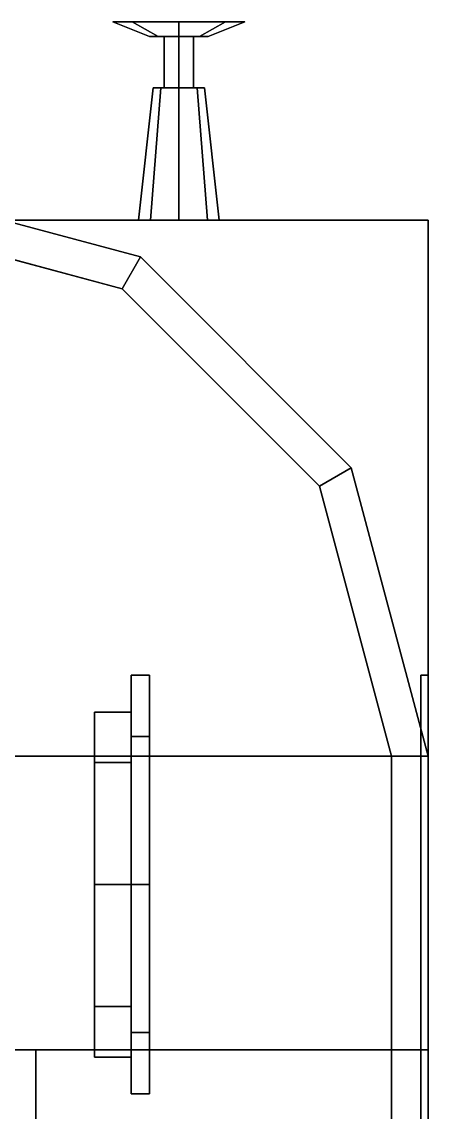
# Model space of a CAD drawing. Extents: x -1.8 to 1.8, y -6.4 to 6.5.
# Drawn here: x 0.461 to 1.57, y 3.57 to 6.54 of the extents above; entities that cross this region are included whole.
import ezdxf

# ---------------------------------------------------------------- set-up
doc = ezdxf.new("R2010")
doc.units = 0
doc.layers.get('0').update_dxf_attribs({"linetype": 'CONTINUOUS'})
for name, color, linetype in [('BUFFER', 1, 'CONTINUOUS'), ('TMP', 6, 'CONTINUOUS'), ('WHEELS', 2, 'CONTINUOUS')]:
    doc.layers.add(name, color=color, linetype=linetype)

msp = doc.modelspace()

# ---------------------------------------------------------------- linework, layer by layer
for points in [[(0.785, 5.8997, 1.16), (0, 6.11, 1.16), (0, 6.11, 2.62), (0.785, 5.8997, 2.62)], [(0.785, 5.8997, 2.62), (0, 6.11, 2.62), (0, 6.01, 2.66), (0.735, 5.8131, 2.66)], [(1.57, 6, 1.16), (1.57, 6, 0.9), (-1.57, 6, 0.9), (-1.57, 6, 1.16)], [(-1.57, 6, 1.16), (-1.57, 4.54, 1.16), (1.57, 4.54, 1.16), (1.57, 6, 1.16)], [(0.735, 5.8131, 2.66), (0, 6.01, 2.66), (0, 6.01, 1.16), (0.735, 5.8131, 1.16)], [(1.57, 3.74, 1.16), (1.57, 3.74, 0.9), (1.57, 6, 0.9), (1.57, 6, 1.16)], [(1.3597, 5.325, 2.62), (0.785, 5.8997, 2.62), (0.735, 5.8131, 2.66), (1.2731, 5.275, 2.66)], [(1.3597, 5.325, 1.16), (0.785, 5.8997, 1.16), (0.785, 5.8997, 2.62), (1.3597, 5.325, 2.62)], [(1.2731, 5.275, 2.66), (0.735, 5.8131, 2.66), (0.735, 5.8131, 1.16), (1.2731, 5.275, 1.16)], [(1.57, 4.54, 2.62), (1.3597, 5.325, 2.62), (1.2731, 5.275, 2.66), (1.47, 4.54, 2.66)], [(1.57, 4.54, 1.16), (1.3597, 5.325, 1.16), (1.3597, 5.325, 2.62), (1.57, 4.54, 2.62)], [(1.47, 4.54, 2.66), (1.2731, 5.275, 2.66), (1.2731, 5.275, 1.16), (1.47, 4.54, 1.16)], [(1.57, 4.76, 0.9), (1.57, 4.76, 0.37), (1.55, 4.76, 0.37), (1.55, 4.76, 0.9)], [(1.55, 4.76, 0.37), (1.55, 1.33, 0.37), (1.55, 1.33, 0.9), (1.55, 4.76, 0.9)], [(1.57, 1.33, 0.9), (1.57, 1.33, 0.37), (1.57, 4.76, 0.37), (1.57, 4.76, 0.9)], [(-1.47, 4.54, 1.16), (-1.47, 2.94, 1.16), (1.47, 2.94, 1.16), (1.47, 4.54, 1.16)], [(1.57, 3.74, 2.62), (1.57, 4.54, 2.62), (1.47, 4.54, 2.66), (1.47, 3.74, 2.66)], [(1.47, 3.74, 2.66), (1.47, 4.54, 2.66), (1.47, 4.54, 1.16), (1.47, 2.94, 1.16)], [(1.57, 3.74, 1.16), (1.57, 4.54, 1.16), (1.57, 4.54, 2.62), (1.57, 3.74, 2.62)], [(-1.57, 3.74, 3.1), (-0.5, 3.74, 4.13), (0.5, 3.74, 4.13), (1.57, 3.74, 3.1)], [(-0.5, 3.74, 4.13), (-0.5, 0.38, 4.13), (0.5, 0.38, 4.13), (0.5, 3.74, 4.13)], [(0.5, 0.38, 4.13), (1.57, 0.02, 3.1), (1.57, 3.74, 3.1), (0.5, 3.74, 4.13)], [(1.47, 2.94, 3.1), (1.47, 3.74, 3.1), (1.47, 3.74, 2.66), (1.47, 2.94, 1.16)], [(1.57, 3.74, 3.1), (1.57, 3.74, 2.62), (1.47, 3.74, 2.66), (1.47, 3.74, 3.1)], [(1.57, -5.85, 3.1), (1.57, -5.85, 0.9), (1.57, 3.74, 0.9), (1.57, 3.74, 3.1)]]:
    msp.add_3dface(points)
at = {"layer": 'BUFFER'}
for points in [[(0.81, 6.5, 1.05), (0.8334, 6.5, 1.1066), (0.7627, 6.54, 1.1773), (0.71, 6.54, 1.05)], [(0.8334, 6.5, 0.9934), (0.81, 6.5, 1.05), (0.71, 6.54, 1.05), (0.7627, 6.54, 0.9227)], [(0.7627, 6.54, 1.1773), (0.89, 6.54, 0.87), (0.7627, 6.54, 0.9227), (0.71, 6.54, 1.05)], [(0.8334, 6.5, 1.1066), (0.89, 6.5, 1.13), (0.89, 6.54, 1.23), (0.7627, 6.54, 1.1773)], [(0.89, 6.54, 1.23), (1.0173, 6.54, 0.9227), (0.89, 6.54, 0.87), (0.7627, 6.54, 1.1773)], [(0.89, 6.5, 0.97), (0.8334, 6.5, 0.9934), (0.7627, 6.54, 0.9227), (0.89, 6.54, 0.87)], [(1.0173, 6.54, 1.1773), (1.07, 6.54, 1.05), (1.0173, 6.54, 0.9227), (0.89, 6.54, 1.23)], [(0.89, 6.5, 1.13), (0.9466, 6.5, 1.1066), (1.0173, 6.54, 1.1773), (0.89, 6.54, 1.23)], [(0.9466, 6.5, 0.9934), (0.89, 6.5, 0.97), (0.89, 6.54, 0.87), (1.0173, 6.54, 0.9227)], [(0.9466, 6.5, 1.1066), (0.97, 6.5, 1.05), (1.07, 6.54, 1.05), (1.0173, 6.54, 1.1773)], [(0.97, 6.5, 1.05), (0.9466, 6.5, 0.9934), (1.0173, 6.54, 0.9227), (1.07, 6.54, 1.05)], [(0.89, 6.5, 0.97), (0.8334, 6.5, 1.1066), (0.81, 6.5, 1.05), (0.8334, 6.5, 0.9934)], [(0.9466, 6.5, 0.9934), (0.89, 6.5, 1.13), (0.8334, 6.5, 1.1066), (0.89, 6.5, 0.97)], [(0.85, 6.5, 1.05), (0.89, 6.5, 1.01), (0.89, 6.36, 1.01), (0.85, 6.36, 1.05)], [(0.89, 6.5, 1.09), (0.85, 6.5, 1.05), (0.85, 6.36, 1.05), (0.89, 6.36, 1.09)], [(0.89, 6.5, 1.01), (0.93, 6.5, 1.05), (0.93, 6.36, 1.05), (0.89, 6.36, 1.01)], [(0.93, 6.5, 1.05), (0.89, 6.5, 1.09), (0.89, 6.36, 1.09), (0.93, 6.36, 1.05)], [(0.97, 6.5, 1.05), (0.9466, 6.5, 1.1066), (0.89, 6.5, 1.13), (0.9466, 6.5, 0.9934)], [(0.78, 6, 1.05), (0.8122, 6, 1.1278), (0.8405, 6.36, 1.0995), (0.82, 6.36, 1.05)], [(0.8122, 6, 0.9722), (0.78, 6, 1.05), (0.82, 6.36, 1.05), (0.8405, 6.36, 1.0005)], [(0.8122, 6, 1.1278), (0.89, 6, 1.16), (0.89, 6.36, 1.12), (0.8405, 6.36, 1.0995)], [(0.89, 6, 0.94), (0.8122, 6, 0.9722), (0.8405, 6.36, 1.0005), (0.89, 6.36, 0.98)], [(0.82, 6.36, 1.05), (0.8405, 6.36, 1.0995), (0.89, 6.36, 1.12), (0.8405, 6.36, 1.0005)], [(0.8405, 6.36, 1.0005), (0.89, 6.36, 1.12), (0.9395, 6.36, 1.0995), (0.89, 6.36, 0.98)], [(0.89, 6, 1.16), (0.9678, 6, 1.1278), (0.9395, 6.36, 1.0995), (0.89, 6.36, 1.12)], [(0.89, 6.36, 0.98), (0.9395, 6.36, 1.0995), (0.96, 6.36, 1.05), (0.9395, 6.36, 1.0005)], [(0.9678, 6, 0.9722), (0.89, 6, 0.94), (0.89, 6.36, 0.98), (0.9395, 6.36, 1.0005)], [(0.9678, 6, 1.1278), (1, 6, 1.05), (0.96, 6.36, 1.05), (0.9395, 6.36, 1.0995)], [(1, 6, 1.05), (0.9678, 6, 0.9722), (0.9395, 6.36, 1.0005), (0.96, 6.36, 1.05)]]:
    msp.add_3dface(points, dxfattribs=at)
at = {"layer": 'TMP'}
for p, q in [((0.735, 5.8131, 1.16), (0, 6.01, 1.16)), ((1.2731, 5.275, 1.16), (0.735, 5.8131, 1.16)), ((1.47, 4.54, 1.16), (1.2731, 5.275, 1.16)), ((1.47, 3.74, 1.16), (1.47, 4.54, 1.16))]:
    msp.add_line(p, q, dxfattribs=at)
at = {"layer": 'WHEELS'}
for points in [[(0.76, 4.76, 0.47), (0.76, 4.5931, 0.8731), (0.81, 4.5931, 0.8731), (0.81, 4.76, 0.47)], [(0.76, 4.66, 0.47), (0.76, 4.5223, 0.8023), (0.76, 4.5931, 0.8731), (0.76, 4.76, 0.47)], [(0.76, 4.5931, 0.0669), (0.76, 4.76, 0.47), (0.81, 4.76, 0.47), (0.81, 4.5931, 0.0669)], [(0.76, 4.5223, 0.1377), (0.76, 4.66, 0.47), (0.76, 4.76, 0.47), (0.76, 4.5931, 0.0669)], [(0.81, 4.76, 0.47), (0.81, 3.7869, 0.8731), (0.81, 3.62, 0.47), (0.81, 4.5931, 0.0669)], [(0.81, 4.5931, 0.8731), (0.81, 4.19, 1.04), (0.81, 3.7869, 0.8731), (0.81, 4.76, 0.47)], [(0.66, 3.8577, 0.8023), (0.66, 4.66, 0.47), (0.66, 4.5223, 0.1377), (0.66, 3.72, 0.47)], [(0.66, 4.66, 0.47), (0.66, 4.5223, 0.8023), (0.76, 4.5223, 0.8023), (0.76, 4.66, 0.47)], [(0.66, 4.19, 0.94), (0.66, 4.5223, 0.8023), (0.66, 4.66, 0.47), (0.66, 3.8577, 0.8023)], [(0.66, 4.5223, 0.1377), (0.66, 4.66, 0.47), (0.76, 4.66, 0.47), (0.76, 4.5223, 0.1377)], [(0.76, 4.19, -0.1), (0.76, 4.5931, 0.0669), (0.81, 4.5931, 0.0669), (0.81, 4.19, -0.1)], [(0.76, 4.19), (0.76, 4.5223, 0.1377), (0.76, 4.5931, 0.0669), (0.76, 4.19, -0.1)], [(0.76, 4.5223, 0.8023), (0.76, 4.19, 0.94), (0.76, 4.19, 1.04), (0.76, 4.5931, 0.8731)], [(0.76, 4.5931, 0.8731), (0.76, 4.19, 1.04), (0.81, 4.19, 1.04), (0.81, 4.5931, 0.8731)], [(0.81, 4.5931, 0.0669), (0.81, 3.62, 0.47), (0.81, 3.7869, 0.0669), (0.81, 4.19, -0.1)], [(0.66, 3.72, 0.47), (0.66, 4.5223, 0.1377), (0.66, 4.19), (0.66, 3.8577, 0.1377)], [(0.66, 4.19), (0.66, 4.5223, 0.1377), (0.76, 4.5223, 0.1377), (0.76, 4.19)], [(0.66, 4.5223, 0.8023), (0.66, 4.19, 0.94), (0.76, 4.19, 0.94), (0.76, 4.5223, 0.8023)], [(0.66, 3.8577, 0.1377), (0.66, 4.19), (0.76, 4.19), (0.76, 3.8577, 0.1377)], [(0.66, 4.19, 0.94), (0.66, 3.8577, 0.8023), (0.76, 3.8577, 0.8023), (0.76, 4.19, 0.94)], [(0.76, 3.7869, 0.0669), (0.76, 4.19, -0.1), (0.81, 4.19, -0.1), (0.81, 3.7869, 0.0669)], [(0.76, 3.8577, 0.1377), (0.76, 4.19), (0.76, 4.19, -0.1), (0.76, 3.7869, 0.0669)], [(0.76, 4.19, 0.94), (0.76, 3.8577, 0.8023), (0.76, 3.7869, 0.8731), (0.76, 4.19, 1.04)], [(0.76, 4.19, 1.04), (0.76, 3.7869, 0.8731), (0.81, 3.7869, 0.8731), (0.81, 4.19, 1.04)], [(0.66, 3.8577, 0.8023), (0.66, 3.72, 0.47), (0.76, 3.72, 0.47), (0.76, 3.8577, 0.8023)], [(0.66, 3.72, 0.47), (0.66, 3.8577, 0.1377), (0.76, 3.8577, 0.1377), (0.76, 3.72, 0.47)], [(0.76, 3.8577, 0.8023), (0.76, 3.72, 0.47), (0.76, 3.62, 0.47), (0.76, 3.7869, 0.8731)], [(0.76, 3.72, 0.47), (0.76, 3.8577, 0.1377), (0.76, 3.7869, 0.0669), (0.76, 3.62, 0.47)], [(0.76, 3.7869, 0.8731), (0.76, 3.62, 0.47), (0.81, 3.62, 0.47), (0.81, 3.7869, 0.8731)], [(0.76, 3.62, 0.47), (0.76, 3.7869, 0.0669), (0.81, 3.7869, 0.0669), (0.81, 3.62, 0.47)]]:
    msp.add_3dface(points, dxfattribs=at)

doc.saveas('drawing.dxf')
